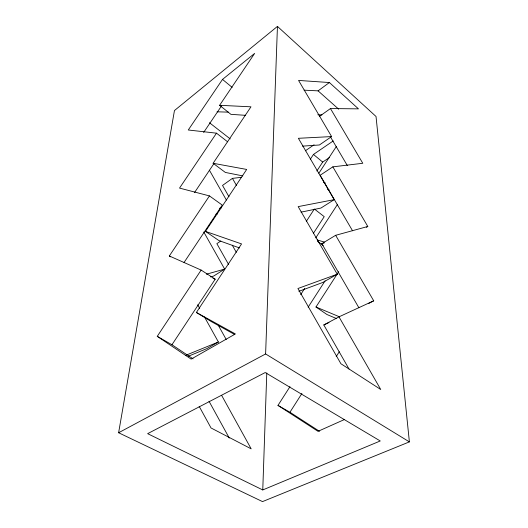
<?xml version="1.0" encoding="UTF-8"?>
<svg xmlns="http://www.w3.org/2000/svg" width="528" height="528" viewBox="0 0 528 528"><rect width="100%" height="100%" fill="white"/><g stroke="black" fill="none" stroke-linecap="round" stroke-linejoin="round"><path stroke-width="0.79" d="M262.766 489.944L380.259 440.972L265.221 372.544L147.642 433.66L262.766 489.944L266.779 372.946M118.615 432.749L265.61 353.951L277.444 26.4L376.028 116.483L409.385 441.883L262.522 501.6L118.615 432.749L174.451 110.55L277.444 26.4M289.964 386.668L277.979 405.398L289.945 412.243L301.91 393.479M336.204 356.585L339.286 351.74M308.161 307.151L325.109 280.837M336.745 318.661L326.99 314.536L315.975 306.999L338.686 271.689M300.683 294.617L304.696 288.407M315.751 237.91L337.583 204.283M306.299 221.371L313.909 209.695M313.46 233.224L324.232 216.658L314.358 209.009M318.859 173.224L336.448 146.355M316.84 171.006L322.694 162.07L329.498 157.502M201.135 270.079L157.252 336.343L171.95 344.751L215.18 279.2L201.135 270.079L169.33 255.974L209.451 195.914L222.248 205.082L184.041 262.515M234.63 334.475L211.147 321.493L196.383 312.47L241.56 243.923L205.478 231.383L246.675 169.448L213.107 163.284L250.972 106.814L219.608 105.303L254.635 53.414L222.512 79.418L188.272 129.994L216.487 133.175L227.614 141.801M310.319 159.232L313.46 154.453L333.214 140.95M194.489 192.628L214.097 163.37M216.487 133.175L179.54 188.093L209.451 195.914M203.643 132.442L221.483 106.003M304.082 90.176L318.08 90.856L329.399 82.54L358.459 108.86L330.462 108.557L319.367 116.457M241.309 177.316L232.432 178.372L222.526 185.427L228.974 196.759M305.309 150.83L314.068 144.771M329.399 82.54L298.564 80.428L331.61 136.58L319.4 144.982L302.524 146.137M220.823 241.019L216.856 243.646L228.558 264.403M330.462 108.557L362.782 163.271L332.851 166.848L320.146 175.263L352.539 230.769M203.788 232.01L224.657 269.095L213.708 276.038L210.566 276.936M331.61 136.58L298.386 138.296L334.191 199.65L320.945 208.045L301.033 212.157M358.895 307.771L321.816 243.659L335.65 235.303L367.805 226.479L332.851 166.848M366.412 227.304L367.805 226.479M204.475 316.952L218.401 342.005L206.633 348.718L188.338 356.228M334.191 199.65L298.175 206.62L337.247 274.217L322.766 282.473L298.874 291.317M349.028 369.039L323.809 324.958L338.989 316.846L373.705 300.815L335.65 235.303M368.669 303.501L373.705 300.815M323.809 324.958L328.984 322.555M344.177 419.641L318.021 431.33L277.979 405.398M185.922 355.232L218.401 342.005M337.247 274.217L297.924 288.512L340.91 363.752L380.754 389.506L338.989 316.846M321.816 243.659L324.159 242.992M206.402 274.217L224.657 269.095M215.813 214.229L217.404 213.946M219.549 208.25L221.159 207.979M217.034 111.804L228.499 112.141M317.81 114.767L321.915 114.893M245.593 115.328L230.901 114.338L219.608 105.303M323.611 182.563L325.235 182.86M327.426 189.209L329.023 189.519M242.821 175.91L225.357 172.438L213.107 163.284M317.209 239.963L324.265 242.015M239.547 247.949L218.869 240.544L205.478 231.383M315.975 306.999L339.464 316.8M212.969 278.197L215.18 279.2M196.383 312.47L235.382 333.953L191.149 359.113L157.252 336.343M265.61 353.951L409.385 441.883M169.33 255.974L170.669 256.832M289.945 412.243L319.486 431.317M171.95 344.751L193.083 358.868M317.414 241.19L323.169 245.487M209.491 122.753L230.221 138.904M222.512 79.418L232.168 87.384M313.46 154.453L322.694 162.07M318.08 90.856L338.692 109.171M330.733 137.353L347.305 165.521M232.432 178.372L236.511 185.513M209.405 170.194L226.387 200.072M232.274 245.197L236.306 252.325M218.262 325.235L226.222 339.511M197.71 304.788L199.696 308.365M221.654 395.419L251.17 448.846L211.035 427.97L199.162 406.329M209.009 401.234L229.277 438.075"/></g></svg>
